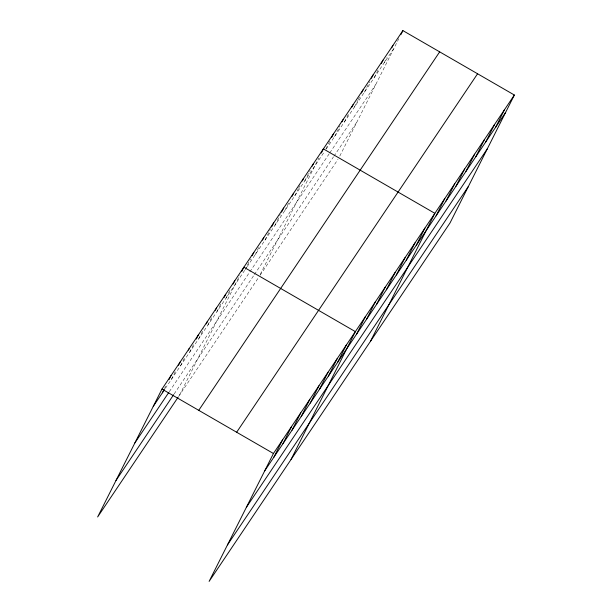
<?xml version="1.0" encoding="UTF-8"?>
<svg xmlns="http://www.w3.org/2000/svg" width="612" height="612" viewBox="0 0 612 612"><rect width="100%" height="100%" fill="white"/><g stroke="black" fill="none" stroke-linecap="round" stroke-linejoin="round"><path stroke-width="0.46" stroke-dasharray="3.06 2.29" d="M164.429 388.712L165.676 386.241M171.459 379.295L175.606 371.056M180.563 365.754L184.709 357.507M189.666 352.206L193.813 343.967M198.77 338.666L203.742 328.774M207.866 325.125L211.599 317.704M216.969 311.584L221.116 303.338M226.073 298.036L230.632 288.971M179.553 395.092L239.736 275.431M245.114 269.708L250.499 258.998M255.051 254.921L258.784 247.508M264.988 240.133L270.374 229.423M274.926 225.346L280.311 214.636M284.863 210.559L289.009 202.32M294.8 195.779L298.12 189.185M298.534 188.358L300.194 185.061M304.745 180.991L310.131 170.274M260.284 274.36L318.821 157.957M325.859 148.945L327.933 144.822M328.346 143.996L330.006 140.699M334.557 136.629L339.943 125.911M344.495 121.842L348.641 113.603M354.432 107.054L357.752 100.46M358.165 99.634L359.818 96.344M364.37 92.267L369.763 81.557M374.307 77.479L378.453 69.24M384.244 62.692L386.738 57.75M339.79 156.068L399.575 37.194M165.393 388.322L246.682 267.375M247.202 266.595L324.62 151.416M326.188 149.083L394.189 47.904M169.287 391.711L329.279 153.666M329.799 152.885L375.829 84.402M174.145 393.952L253.873 275.323M254.401 274.543L333.379 157.024M333.907 156.244L356.918 122.002M178.543 396.591L258.532 277.573M260.108 275.239L338.038 159.273"/><path stroke-width="0.92" d="M514.363 95.028L273.434 453.5L209.113 581.4L450.034 222.929L514.363 95.028L402.887 30.6L161.966 389.071L97.637 516.972L178.038 397.349M162.364 392.835L164.016 389.538M168.989 379.647L171.062 375.531M178.505 365.288L180.165 361.99M188.435 350.095L189.269 348.442M196.299 339.025L198.372 334.902M206.229 323.832L207.468 321.361M215.332 310.292L216.572 307.821M224.015 297.57L225.675 294.273M233.118 284.029L234.778 280.732M241.809 271.315L243.874 267.192L355.35 331.62L291.029 459.52M252.159 255.701L253.819 252.404M262.51 240.088L263.757 237.617M271.621 226.953L273.694 222.829M281.558 212.165L283.631 208.042M291.909 196.551L293.569 193.254M302.267 180.945L303.506 178.467M312.204 166.158L313.443 163.679M321.315 153.015L323.381 148.9L434.857 213.328L370.528 341.221M331.666 137.402L333.326 134.112M342.016 121.796L343.263 119.325M351.954 107.008L353.2 104.537M361.478 93.047L363.138 89.75M371.415 78.26L373.075 74.962M381.353 63.472L383.013 60.175M391.711 47.858L392.95 45.387M400.814 34.723L402.887 30.6M273.832 457.263L282.537 439.959M282.935 443.723L291.641 426.419M292.039 430.182L300.744 412.878M301.142 416.642L309.84 399.33M310.238 403.094L318.944 385.79M319.342 389.553L328.047 372.249M328.445 376.013L337.151 358.709M337.549 362.472L346.247 345.16M356.589 334.137L365.288 316.832M366.527 319.357L375.225 302.045M376.464 304.569L385.162 287.257M386.401 289.782L395.107 272.478M396.339 274.995L405.045 257.69M406.276 260.207L414.982 242.903M416.214 245.42L424.919 228.115M436.088 215.845L444.794 198.54M446.033 201.057L454.731 183.753M455.971 186.27L464.669 168.966M465.908 171.482L474.614 154.178M475.845 156.695L484.551 139.391M485.783 141.907L494.488 124.603M495.72 127.12L504.426 109.816M153.26 406.376L164.383 389.829M134.9 442.874L168.782 392.468M115.989 480.474L173.64 394.709M198.747 410.331L439.676 51.859M236.653 432.24L477.574 73.769M264.728 470.812L505.657 112.333M246.376 507.302L487.305 148.831M227.465 544.902L468.394 186.43M161.966 389.071L273.434 453.5"/></g></svg>
